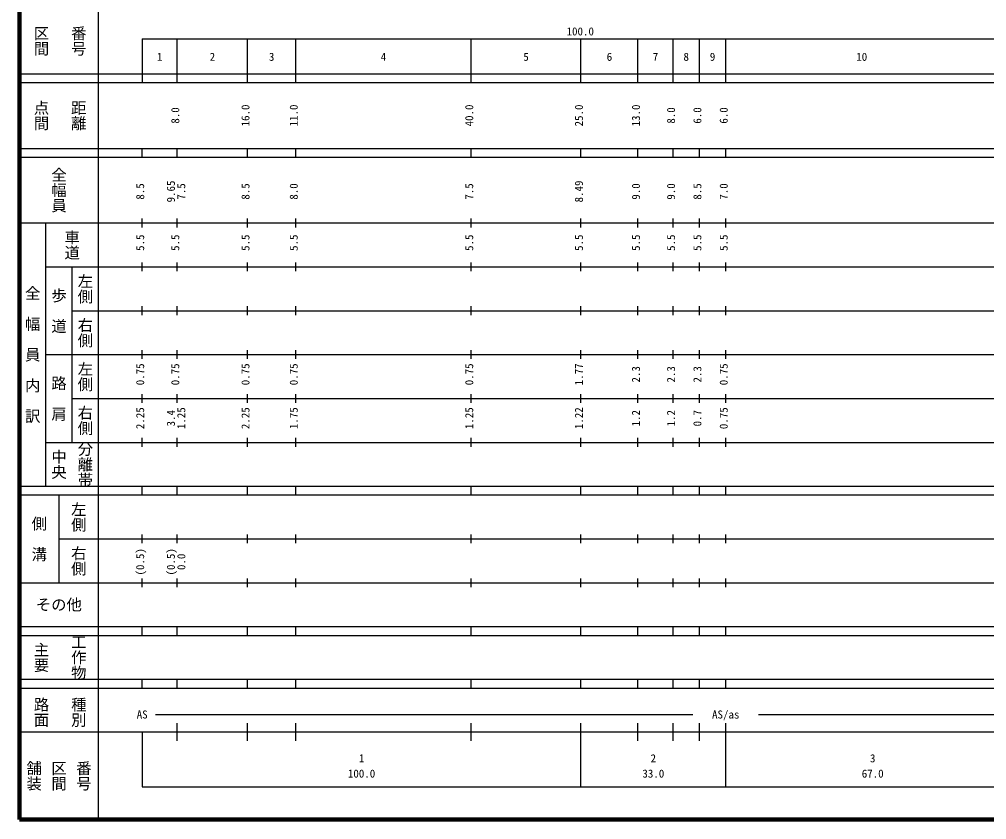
# Model space of a CAD drawing. Units: millimetres on the paper, enlarged 1000 times. Extents: x 40000 to 680000, y 20000 to 380000.
# Drawn here: x 40000 to 260474, y 20000 to 202409 of the extents above; entities that cross this region are included whole.
import ezdxf
from ezdxf.enums import TextEntityAlignment as Align

# ---------------------------------------------------------------- set-up
doc = ezdxf.new("R2010")
doc.units = ezdxf.units.MM
doc.header["$LTSCALE"] = 1000
doc.layers.add('M-TTL', color=2, linetype='Continuous', lineweight=140)
doc.layers.add('M-TTL-BAND', color=7, linetype='Continuous', lineweight=25)
doc.styles.add('@ＭＳ ゴシック', font='')
doc.styles.add('ＭＳ ゴシック', font='')
doc.styles.get('@ＭＳ ゴシック').set_extended_font_data('@MS Gothic')
doc.styles.get('ＭＳ ゴシック').set_extended_font_data('MS Gothic')

msp = doc.modelspace()

# ---------------------------------------------------------------- linework, layer by layer
at = {"layer": 'M-TTL'}
for p, q in [((40000, 380000), (40000, 20000)), ((40000, 20000), (680000, 20000))]:
    msp.add_line(p, q, dxfattribs=at)
at = {"layer": 'M-TTL-BAND'}
for p, q in [((58000, 370000), (58000, 20000)), ((68000, 198000), (579000, 198000)), ((68000, 198000), (68000, 188000)), ((76000, 188000), (76000, 198000)), ((92000, 188000), (92000, 198000)), ((103000, 188000), (103000, 198000)), ((143000, 188000), (143000, 198000)), ((168000, 188000), (168000, 198000)), ((181000, 188000), (181000, 198000)), ((189000, 188000), (189000, 198000)), ((195000, 188000), (195000, 198000)), ((201000, 188000), (201000, 198000)), ((40000, 190000), (579000, 190000)), ((40000, 188000), (579000, 188000)), ((40000, 173000), (579000, 173000)), ((68000, 171000), (68000, 173000)), ((76000, 171000), (76000, 173000)), ((92000, 171000), (92000, 173000)), ((103000, 171000), (103000, 173000)), ((143000, 171000), (143000, 173000)), ((168000, 171000), (168000, 173000)), ((181000, 171000), (181000, 173000)), ((189000, 171000), (189000, 173000)), ((195000, 171000), (195000, 173000)), ((201000, 171000), (201000, 173000)), ((40000, 171000), (579000, 171000)), ((68000, 155000), (68000, 157000)), ((76000, 155000), (76000, 157000)), ((92000, 155000), (92000, 157000)), ((103000, 155000), (103000, 157000)), ((143000, 155000), (143000, 157000)), ((168000, 155000), (168000, 157000)), ((181000, 155000), (181000, 157000)), ((189000, 155000), (189000, 157000)), ((195000, 155000), (195000, 157000)), ((201000, 155000), (201000, 157000)), ((40000, 156000), (579000, 156000)), ((46000, 96000), (46000, 156000)), ((46000, 146000), (579000, 146000)), ((52000, 146000), (52000, 106000)), ((68000, 145000), (68000, 147000)), ((76000, 145000), (76000, 147000)), ((92000, 145000), (92000, 147000)), ((103000, 145000), (103000, 147000)), ((143000, 145000), (143000, 147000)), ((168000, 145000), (168000, 147000)), ((181000, 145000), (181000, 147000)), ((189000, 145000), (189000, 147000)), ((195000, 145000), (195000, 147000)), ((201000, 145000), (201000, 147000)), ((68000, 135000), (68000, 137000)), ((76000, 135000), (76000, 137000)), ((92000, 135000), (92000, 137000)), ((103000, 135000), (103000, 137000)), ((143000, 135000), (143000, 137000)), ((168000, 135000), (168000, 137000)), ((181000, 135000), (181000, 137000)), ((189000, 135000), (189000, 137000)), ((195000, 135000), (195000, 137000)), ((201000, 135000), (201000, 137000)), ((52000, 136000), (579000, 136000)), ((46000, 126000), (579000, 126000)), ((68000, 125000), (68000, 127000)), ((76000, 125000), (76000, 127000)), ((92000, 125000), (92000, 127000)), ((103000, 125000), (103000, 127000)), ((143000, 125000), (143000, 127000)), ((168000, 125000), (168000, 127000)), ((181000, 125000), (181000, 127000)), ((189000, 125000), (189000, 127000)), ((195000, 125000), (195000, 127000)), ((201000, 125000), (201000, 127000)), ((68000, 115000), (68000, 117000)), ((76000, 115000), (76000, 117000)), ((92000, 115000), (92000, 117000)), ((103000, 115000), (103000, 117000)), ((143000, 115000), (143000, 117000)), ((168000, 115000), (168000, 117000)), ((181000, 115000), (181000, 117000)), ((189000, 115000), (189000, 117000)), ((195000, 115000), (195000, 117000)), ((201000, 115000), (201000, 117000)), ((52000, 116000), (579000, 116000)), ((46000, 106000), (579000, 106000)), ((68000, 105000), (68000, 107000)), ((76000, 105000), (76000, 107000)), ((92000, 105000), (92000, 107000)), ((103000, 105000), (103000, 107000)), ((143000, 105000), (143000, 107000)), ((168000, 105000), (168000, 107000)), ((181000, 105000), (181000, 107000)), ((189000, 105000), (189000, 107000)), ((195000, 105000), (195000, 107000)), ((201000, 105000), (201000, 107000)), ((40000, 96000), (579000, 96000)), ((68000, 94000), (68000, 96000)), ((76000, 94000), (76000, 96000)), ((92000, 94000), (92000, 96000)), ((103000, 94000), (103000, 96000)), ((143000, 94000), (143000, 96000)), ((168000, 94000), (168000, 96000)), ((181000, 94000), (181000, 96000)), ((189000, 94000), (189000, 96000)), ((195000, 94000), (195000, 96000)), ((201000, 94000), (201000, 96000)), ((40000, 94000), (579000, 94000)), ((49000, 94000), (49000, 74000)), ((49000, 84000), (579000, 84000)), ((68000, 83000), (68000, 85000)), ((76000, 83000), (76000, 85000)), ((92000, 83000), (92000, 85000)), ((103000, 83000), (103000, 85000)), ((143000, 83000), (143000, 85000)), ((168000, 83000), (168000, 85000)), ((181000, 83000), (181000, 85000)), ((189000, 83000), (189000, 85000)), ((195000, 83000), (195000, 85000)), ((201000, 83000), (201000, 85000)), ((68000, 73000), (68000, 75000)), ((76000, 73000), (76000, 75000)), ((92000, 73000), (92000, 75000)), ((103000, 73000), (103000, 75000)), ((143000, 73000), (143000, 75000)), ((168000, 73000), (168000, 75000)), ((181000, 73000), (181000, 75000)), ((189000, 73000), (189000, 75000)), ((195000, 73000), (195000, 75000)), ((201000, 73000), (201000, 75000)), ((40000, 74000), (579000, 74000)), ((40000, 64000), (579000, 64000)), ((68000, 62000), (68000, 64000)), ((76000, 62000), (76000, 64000)), ((92000, 62000), (92000, 64000)), ((103000, 62000), (103000, 64000)), ((143000, 62000), (143000, 64000)), ((168000, 62000), (168000, 64000)), ((181000, 62000), (181000, 64000)), ((189000, 62000), (189000, 64000)), ((195000, 62000), (195000, 64000)), ((201000, 62000), (201000, 64000)), ((40000, 62000), (579000, 62000)), ((40000, 52000), (579000, 52000)), ((68000, 50000), (68000, 52000)), ((76000, 50000), (76000, 52000)), ((92000, 50000), (92000, 52000)), ((103000, 50000), (103000, 52000)), ((143000, 50000), (143000, 52000)), ((168000, 50000), (168000, 52000)), ((181000, 50000), (181000, 52000)), ((189000, 50000), (189000, 52000)), ((195000, 50000), (195000, 52000)), ((201000, 50000), (201000, 52000)), ((40000, 50000), (579000, 50000)), ((71000, 44000), (193500, 44000)), ((76000, 38000), (76000, 42000)), ((92000, 38000), (92000, 42000)), ((103000, 38000), (103000, 42000)), ((143000, 38000), (143000, 42000)), ((168000, 27500), (168000, 42000)), ((181000, 38000), (181000, 42000)), ((189000, 38000), (189000, 42000)), ((195000, 38000), (195000, 42000)), ((201000, 27500), (201000, 42000)), ((208500, 44000), (565000, 44000)), ((40000, 40000), (579000, 40000)), ((68000, 40000), (68000, 27500)), ((68000, 27500), (579000, 27500))]:
    msp.add_line(p, q, dxfattribs=at)

# ---------------------------------------------------------------- texts
at = {"layer": 'M-TTL-BAND', "style": '@ＭＳ ゴシック'}
for s, p in [('区間', (45000, 197500)), ('番号', (53500, 197500)), ('点間', (45000, 180500)), ('距離', (53500, 180500)), ('全幅員', (49000, 163500)), ('車道', (52000, 151000)), ('左側', (55000, 141000)), ('全\u3000幅\u3000員\u3000内\u3000訳', (43000, 126000)), ('歩\u3000道', (49000, 136000)), ('右側', (55000, 131000)), ('左側', (55000, 121000)), ('路\u3000肩', (49000, 116000)), ('右側', (55000, 111000)), ('分離帯', (55000, 101000)), ('中央', (49000, 101000)), ('左側', (53500, 89000)), ('側\u3000溝', (44500, 84000)), ('右側', (53500, 79000)), ('主要', (45000, 57000)), ('工作物', (53500, 57000)), ('路面', (45000, 44500)), ('種別', (53500, 44500)), ('舗装', (43333, 30000)), ('区間', (49000, 30000)), ('番号', (54667, 30000))]:
    msp.add_text(s, height=2566, rotation=270, dxfattribs=at).set_placement(p, align=Align.MIDDLE_CENTER)
at = {"layer": 'M-TTL-BAND', "style": 'ＭＳ ゴシック'}
for s, p in [('100.0', (167844, 198195)), ('1', (72000, 192405)), ('2', (84000, 192405)), ('3', (97500, 192405)), ('4', (123000, 192405)), ('5', (155500, 192405)), ('6', (174500, 192405)), ('7', (185000, 192405)), ('8', (192000, 192405)), ('9', (198000, 192405)), ('10', (232000, 192405)), ('AS', (68000, 42500)), ('AS/as', (201000, 42500)), ('1', (118000, 32523)), ('2', (184500, 32523)), ('3', (234500, 32523)), ('100.0', (118000, 29033)), ('33.0', (184500, 29033)), ('67.0', (234500, 29033))]:
    msp.add_text(s, height=1833, dxfattribs=at).set_placement(p, align=Align.BOTTOM_CENTER)
for s, p in [('8.0', (77000, 180500)), ('16.0', (93000, 180500)), ('11.0', (104000, 180500)), ('40.0', (144000, 180500)), ('25.0', (169000, 180500)), ('13.0', (182000, 180500)), ('8.0', (190000, 180500)), ('6.0', (196000, 180500)), ('6.0', (202000, 180500)), ('9.65', (76000, 163174)), ('8.49', (169000, 163174)), ('8.5', (69000, 163174)), ('7.5', (78370, 163174)), ('8.5', (93000, 163174)), ('8.0', (104000, 163174)), ('7.5', (144000, 163174)), ('9.0', (182000, 163174)), ('9.0', (190000, 163174)), ('8.5', (196000, 163174)), ('7.0', (202000, 163174)), ('5.5', (69000, 151500)), ('5.5', (77000, 151500)), ('5.5', (93000, 151500)), ('5.5', (104000, 151500)), ('5.5', (144000, 151500)), ('5.5', (169000, 151500)), ('5.5', (182000, 151500)), ('5.5', (190000, 151500)), ('5.5', (196000, 151500)), ('5.5', (202000, 151500)), ('0.75', (69000, 121500)), ('0.75', (77000, 121500)), ('0.75', (93000, 121500)), ('0.75', (104000, 121500)), ('0.75', (144000, 121500)), ('1.77', (169000, 121500)), ('0.75', (202000, 121500)), ('2.3', (182000, 121500)), ('2.3', (190000, 121500)), ('2.3', (196000, 121500)), ('2.25', (69000, 111500)), ('3.4', (76000, 111500)), ('1.25', (78370, 111500)), ('2.25', (93000, 111500)), ('1.75', (104000, 111500)), ('1.25', (144000, 111500)), ('1.22', (169000, 111500)), ('1.2', (182000, 111500)), ('1.2', (190000, 111500)), ('0.7', (196000, 111500)), ('0.75', (202000, 111500)), ('(0.5)', (69000, 78764)), ('(0.5)', (76000, 78764)), ('0.0', (78370, 78764))]:
    msp.add_text(s, height=1833, rotation=90, dxfattribs=at).set_placement(p, align=Align.BOTTOM_CENTER)
msp.add_text('その他', height=2566, dxfattribs=at).set_placement((49000, 69000), align=Align.MIDDLE_CENTER)

doc.saveas('drawing.dxf')
